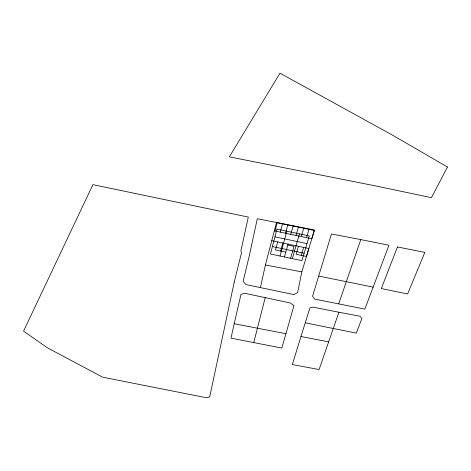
<?xml version="1.0" encoding="UTF-8"?>
<svg xmlns="http://www.w3.org/2000/svg" width="471" height="471" viewBox="0 0 471 471"><rect width="100%" height="100%" fill="white"/><g stroke="black" fill="none" stroke-linecap="round" stroke-linejoin="round"><path stroke-width="0.71" d="M301.84 271.891L297.572 292.656L293.822 294.593L245.974 284.596L243.124 281.281L249.1 256.677L257.301 218.75L314.457 229.954L301.84 271.891L265.409 264.967L260.404 287.628M234.187 323.736L231.002 338.119L281.817 348.081L293.957 305.591L290.277 302.983L244.632 293.256L240.969 294.393L234.187 323.736L285.921 333.709M253.757 342.576L265.197 297.654M265.409 264.967L276.483 222.518M275.017 231.008L277.201 222.671L314.292 230.507L311.79 238.773L274.31 230.861M277.649 241.923L275.506 249.936L285.815 252.109M280.274 232.121L282.5 223.79M280.657 251.025L282.847 243.018M285.526 233.227L287.805 224.908M280.015 256.024L286.827 231.196M284.46 256.96L288.052 244.113M290.784 234.334L293.103 226.027M296.035 235.447L298.402 227.146M290.613 258.255L294.022 246.357L287.793 245.044M292.32 258.614L299.462 233.863M298.443 246.309L296.124 254.287L306.427 256.459L308.841 248.5L271.749 240.675M301.287 236.554L303.701 228.27M301.275 255.37L303.642 247.405M306.539 237.661L309 229.389M300.975 336.518L292.338 364.572L319.097 369.535L338.896 312.22L360.003 316.229L361.846 318.49L356.341 333.127L305.255 322.835L300.975 336.518L328.581 341.858M305.255 322.835L309.93 307.922L312.874 307.145L338.896 312.22M338.684 303.895L360.792 239.598L388.958 245.25L364.837 309.129L314.587 299.079L312.55 296.271L331.466 233.981L360.792 239.598M318.684 276.059L373.138 287.139M274.952 236.854L306.998 243.613M272.397 246.551L304.113 253.239M234.228 282.147L209.725 396.806L206.74 397.807L102.613 377.165L47.4 347.822L23.55 331.148L92.905 184.65L248.305 217.078L240.875 251.025L241.511 252.762L234.228 282.147M276.983 229.118L270.431 254.004L301.893 260.634L309.294 235.942L276.983 229.118M397.465 246.957L381.316 288.576L407.615 293.945L424.824 252.391L397.465 246.957M447.45 167.005L431.454 197.673L376.264 186.057L229.365 156.861L279.968 73.193L392.314 135.024L447.45 167.005"/></g></svg>
